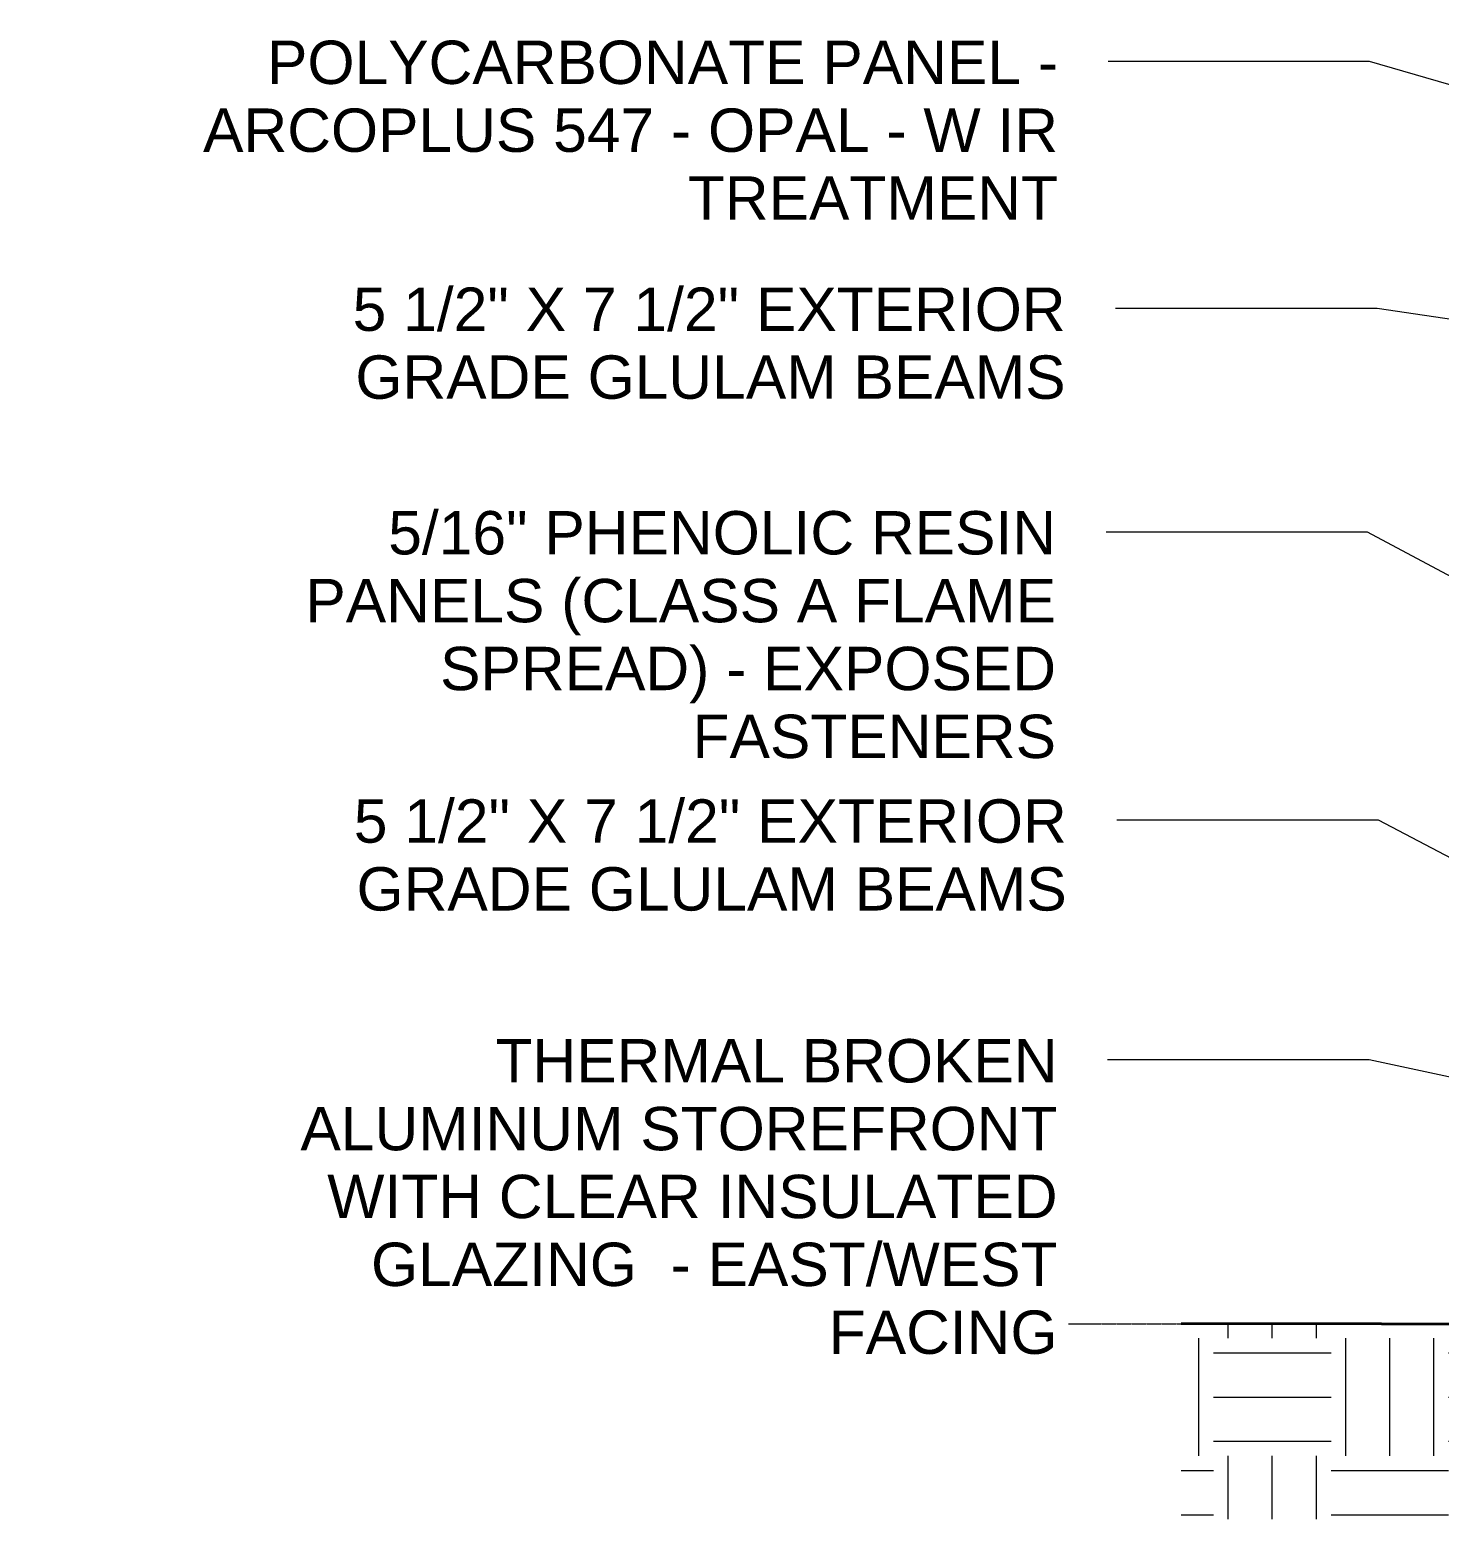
# Model space of a CAD drawing. Header units: inches. Extents: x 20273 to 40654, y -355 to 835.
# Drawn here: x 30701 to 31276, y -80 to 528 of the extents above; entities that cross this region are included whole.
import ezdxf

# ---------------------------------------------------------------- set-up
doc = ezdxf.new("R2010")
doc.units = ezdxf.units.IN
doc.header["$MEASUREMENT"] = 0
doc.linetypes.add('Grid Line 1_2_', pattern=[0.875, 0.5, -0.125, 0.125, -0.125])
for name, color, linetype, lineweight in [('A-ANNO-KEYN', 231, 'Continuous', 9), ('A-FLOR-LEVL', 51, 'Continuous', 9), ('C-TOPO', 7, 'Continuous', 13)]:
    doc.layers.add(name, color=color, linetype=linetype, lineweight=lineweight)
doc.styles.add('Arial_2', font='arial.ttf', dxfattribs={"height": 17.703593})
pattern_1 = [(0, (-21183.72, 0), (48, 48), [48, -48]), (0, (-21183.72, 18), (48, 48), [48, -48]), (0, (-21183.72, 36), (48, 48), [48, -48]), (90, (-21177.72, 42), (-48, 48), [48, -48]), (90, (-21159.72, 42), (-48, 48), [48, -48]), (90, (-21141.72, 42), (-48, 48), [48, -48])]

msp = doc.modelspace()

# ---------------------------------------------------------------- hatches: boundary and pattern name
at = {"layer": 'C-TOPO', "lineweight": 9}
h = msp.add_hatch(dxfattribs=at)
h.set_pattern_fill('FP_28', color=8, style=0, pattern_type=2)
h.set_pattern_definition(pattern_1)
h.paths.add_polyline_path([(31252.95, -79.79), (31252.95, 0), (31171.14, 0), (31171.14, -79.79)], flags=0)
h = msp.add_hatch(dxfattribs=at)
h.set_pattern_fill('FP_28', color=8, style=0, pattern_type=2)
h.set_pattern_definition(pattern_1)
h.paths.add_polyline_path([(33340.07, -79.79), (33649.92, -79.79), (33649.92, 0), (31252.95, 0), (31252.95, -79.79), (33127.22, -79.79)], flags=0)
h.paths.add_polyline_path([(33030.23, -60), (33007.22, -60), (33007.22, -36), (33127.22, -36), (33127.22, -60)], flags=0)

# ---------------------------------------------------------------- linework, layer by layer
at = {"layer": 'A-ANNO-KEYN', "color": 153}
for p, q in [((31248.06, 515.11), (31141.28, 515.11)), ((31915.04, 321.26), (31248.06, 515.11)), ((31251.15, 414.35), (31144.37, 414.35)), ((31783.87, 334.51), (31251.15, 414.35)), ((31247.25, 323.11), (31140.47, 323.11)), ((31480.33, 197.8), (31247.25, 323.11)), ((31251.63, 205.47), (31144.85, 205.47)), ((31368.24, 144.42), (31251.63, 205.47)), ((31247.88, 107.63), (31141.09, 107.63)), ((31463.11, 61.6), (31247.88, 107.63))]:
    msp.add_line(p, q, dxfattribs=at)
at = {"layer": 'A-FLOR-LEVL', "linetype": 'Grid Line 1_2_'}
msp.add_line((30977.65, 0), (33843.42, 0), dxfattribs=at)
at = {"layer": 'C-TOPO', "lineweight": 35}
for q in [(31171.14, 0), (31389.72, 0)]:
    msp.add_line((31252.95, 0), q, dxfattribs=at)
at = {"layer": 'C-TOPO'}
for p, q in [((31252.95, 0), (31171.14, 0)), ((31389.72, 0), (31252.95, 0))]:
    msp.add_line(p, q, dxfattribs=at)

# ---------------------------------------------------------------- texts
at = {"layer": 'A-ANNO-KEYN', "char_height": 17.7036, "attachment_point": 3, "line_spacing_factor": 0.938532, "style": 'Arial_2', "bg_fill": 3, "box_fill_scale": 1.25, "bg_fill_color": 0, "bg_fill_transparency": 0}
for s, insert, width in [('POLYCARBONATE PANEL -\\PARCOPLUS 547 - OPAL - W IR\\PTREATMENT', (31120.85, 523.66), 415.368), ('5 1/2" X 7 1/2" EXTERIOR\\PGRADE GLULAM BEAMS', (31123.94, 422.89), 346.68), ('5/16" PHENOLIC RESIN\\PPANELS (CLASS A FLAME\\PSPREAD) - EXPOSED\\PFASTENERS', (31120.04, 331.66), 359.208), ('5 1/2" X 7 1/2" EXTERIOR\\PGRADE GLULAM BEAMS', (31124.42, 214.01), 346.68)]:
    msp.add_mtext(s, dxfattribs=dict(at, insert=insert, width=width))

# ---------------------------------------------------------------- next in the draw order: texts
at = {"layer": 'A-ANNO-KEYN', "insert": (31120.66, 116.17), "char_height": 17.7036, "width": 367.2, "attachment_point": 3, "line_spacing_factor": 0.938532, "style": 'Arial_2', "bg_fill": 3, "box_fill_scale": 1.25, "bg_fill_color": 0, "bg_fill_transparency": 0}
msp.add_mtext('THERMAL BROKEN\\PALUMINUM STOREFRONT\\PWITH CLEAR INSULATED\\PGLAZING  - EAST/WEST\\PFACING', dxfattribs=at)

doc.saveas('drawing.dxf')
